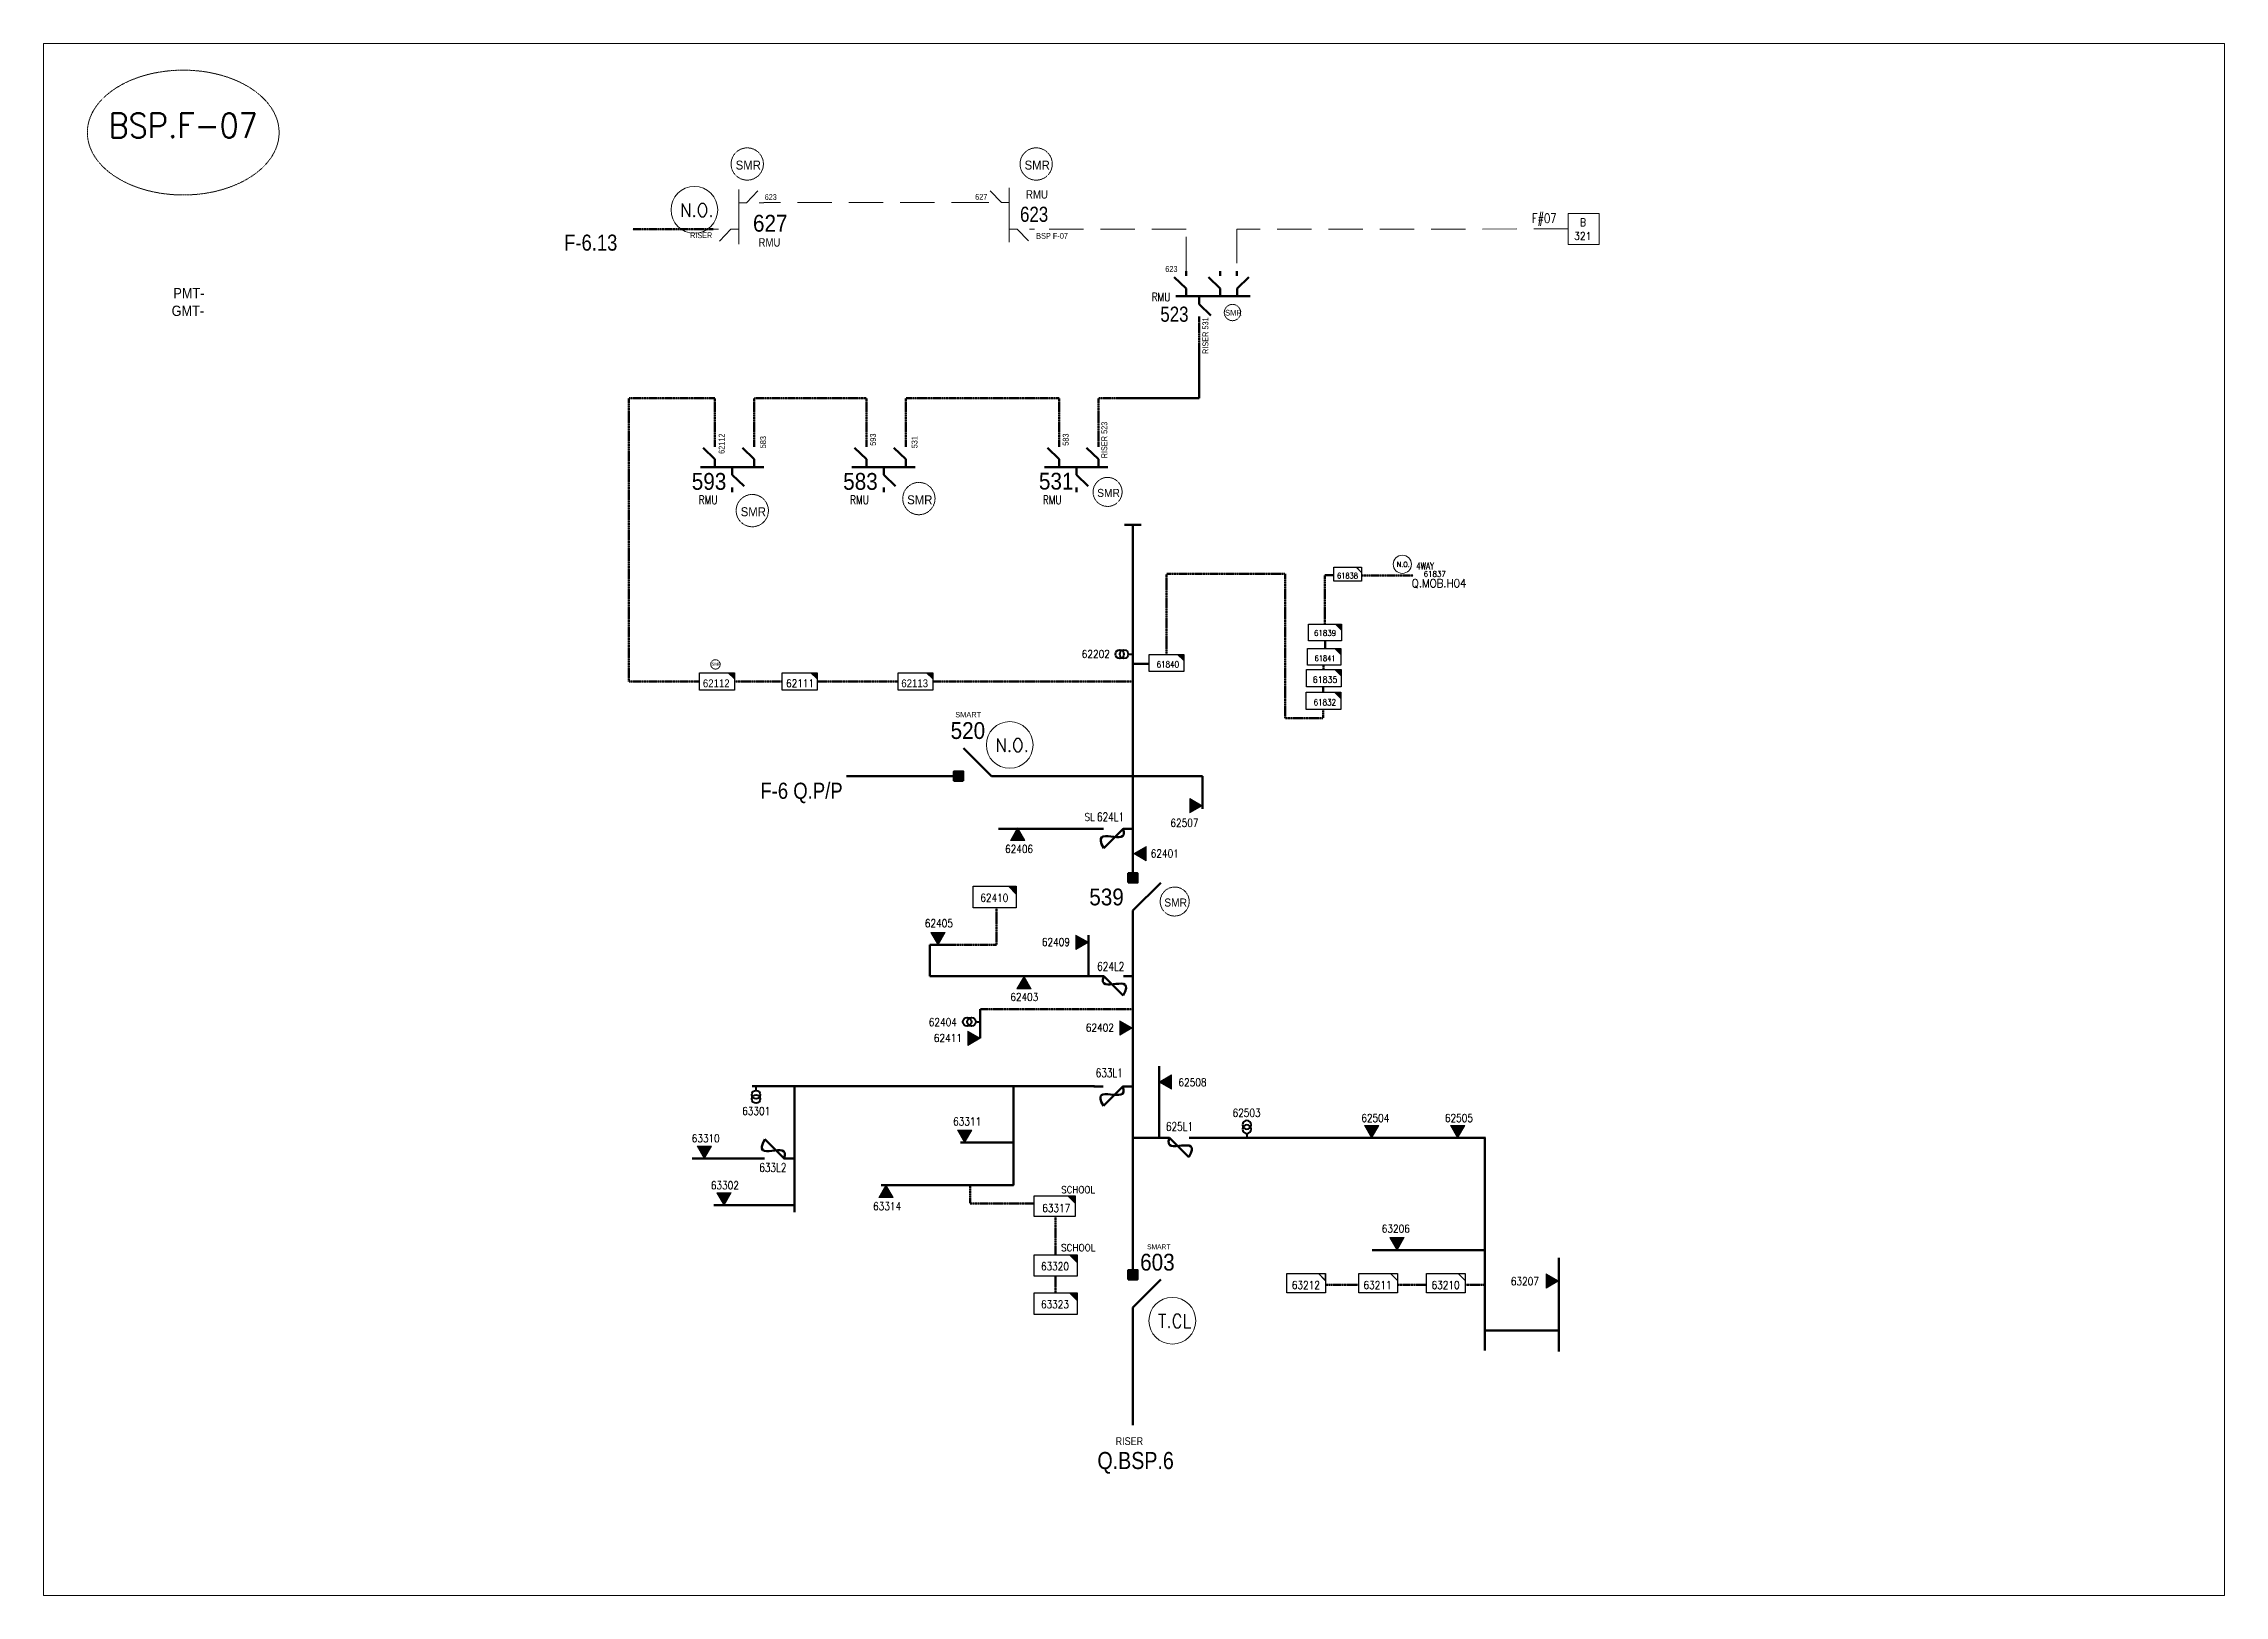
# Model space of a CAD drawing. Header units: metres. Extents: x 65984 to 144644, y -19036 to 23726.
# Drawn here: x 86382 to 88247, y 7776 to 9104 of the extents above; entities that cross this region are included whole.
import ezdxf
from ezdxf.enums import TextEntityAlignment as Align

# ---------------------------------------------------------------- set-up
doc = ezdxf.new("R2010")
doc.units = ezdxf.units.M
doc.header["$MEASUREMENT"] = 0
for name, pattern in [('DGN Style 2', [0.023128, 0, -0.023128]), ('DGN Style 3', [0.013877, 0, -0.013877]), ('HIDDEN2', [2381.25, 1587.5, -793.75])]:
    doc.linetypes.add(name, pattern=pattern)
doc.layers.get('0').update_dxf_attribs({"color": 95, "lineweight": 40})
for name, color, linetype, lineweight in [('ABS', 7, 'Continuous', 40), ('ABS NUMBER', 112, 'Continuous', 30), ('d_eos', 111, 'Continuous', 40), ('d_eos no', 121, 'Continuous', 40), ('d_fco text', 95, 'Continuous', 40), ('d_switch', 95, 'Continuous', 40), ('d_tf', 1, 'Continuous', 40), ('d_tf no', 6, 'Continuous', 40), ('d_ug cable', 95, 'Continuous', 40), ('d_ug main line', 95, 'Continuous', 40), ('d_village name', 7, 'Continuous', 40), ('fedr no', 95, 'Continuous', 40), ('GRID STATION  04', 7, 'Continuous', 40), ('Level 37', 7, 'Continuous', 0), ('O H MAIN FEEDER', 4, 'Continuous', 100), ('SW N O', 114, 'Continuous', 30)]:
    doc.layers.add(name, color=color, linetype=linetype, lineweight=lineweight)
doc.styles.add('NASKHF', font='naskhf.shx', dxfattribs={"height": 8})
doc.styles.add('Style-Arial', font='arial.ttf')
doc.styles.add('Style-ENGINEERING', font='ENGINEERING.shx')
doc.styles.add('Style-msdefault', font='msdefault.shx')
doc.styles.add('Style-simplex', font='simplex.shx')
doc.styles.add('Style-STANDARD', font='STANDARD.shx')

# ---------------------------------------------------------------- blocks, each defined once
blk = doc.blocks.new('*U1091')
at = {"layer": 'd_eos', "color": 2, "linetype": 'Continuous', "lineweight": 13, "ltscale": 0.919211}
for p, q in [((7.4, 12.1), (7.4, 14.9)), ((-16.2, 0), (16.2, 0)), ((-8.4, 0), (-8.4, -4.6)), ((7.4, 4.7), (14.4, 11.5)), ((7.4, 0), (7.4, 4.7)), ((-8.4, -4.6), (-15.4, -11.4)), ((-8.4, -12.1), (-8.4, -14.9))]:
    blk.add_line(p, q, dxfattribs=at)
blk = doc.blocks.new('*U1092')
at = {"layer": 'd_eos', "color": 2, "linetype": 'Continuous', "lineweight": 13, "ltscale": 0.919211}
for p, q in [((0, 16.2), (0, -16.2)), ((4.7, 8.4), (11.5, 15.4)), ((0, 8.4), (4.7, 8.4)), ((12.1, 8.4), (14.9, 8.4)), ((-12.1, -7.4), (-14.9, -7.4)), ((-4.6, -7.4), (-11.4, -14.4)), ((0, -7.4), (-4.6, -7.4))]:
    blk.add_line(p, q, dxfattribs=at)
blk = doc.blocks.new('TF_2_2')
at = {"layer": 'd_village name', "color": 0, "linetype": 'Continuous', "lineweight": 30, "ltscale": 500}
blk.add_line((3150, 2475), (4950, 675), dxfattribs=at)
blk.add_3dface([(-5050, 2475), (4950, 2475), (4950, -2525), (-5050, -2525)], dxfattribs=at)
blk = doc.blocks.new('exist.us-1000kva_1_1')
at = {"layer": 'd_village name', "color": 0, "linetype": 'Continuous', "lineweight": 0, "ltscale": 500, "flags": 128}
blk.add_lwpolyline([(19997, 6459), (16400, 10000), (20000, 10000)], close=True, dxfattribs=at)
at = {"layer": 'd_village name', "color": 0, "linetype": 'Continuous', "lineweight": 0, "ltscale": 500, "extrusion": (0, 0, -1)}
blk.add_solid([(-19997, 6459), (-16400, 10000), (-20000, 10000)], dxfattribs=at)
at = {"layer": 'd_village name', "color": 0, "linetype": 'DGN Style 3', "lineweight": 106, "ltscale": 500, "xscale": 2, "yscale": 2}
blk.add_blockref('TF_2_2', (10100, 5050), dxfattribs=at)
blk = doc.blocks.new('TFU_2_1')
at = {"layer": 'd_switch', "color": 0, "linetype": 'Continuous', "lineweight": 40, "ltscale": 500}
blk.add_line((0, 5000), (0, 0), dxfattribs=at)
for centre in [(0, 15000), (0, 10000)]:
    blk.add_circle(centre, 5000, dxfattribs=at)
blk = doc.blocks.new('TRANS_2_1')
at = {"color": 0, "linetype": 'Continuous', "lineweight": 0, "ltscale": 500, "flags": 128}
blk.add_lwpolyline([(8668600, 4991700), (8668600, -5008300), (9500, -8300)], close=True, dxfattribs=at)
at = {"color": 0, "linetype": 'Continuous', "lineweight": 0, "ltscale": 500}
blk.add_solid([(8668600, 4991700), (8668600, -5008300), (9500, -8300)], dxfattribs=at)
blk = doc.blocks.new('FUSE01_1')
at = {"color": 0, "linetype": 'ByBlock', "lineweight": -2, "ltscale": 500}
blk.add_line((0, -8575), (0, -11275), dxfattribs=at)
at = {"color": 0, "linetype": 'ByBlock', "lineweight": -2, "ltscale": 500, "flags": 128}
blk.add_lwpolyline([(0, 25), (0, -2875), (-5600, -8475)], dxfattribs=at)
at = {"color": 0, "linetype": 'ByBlock', "lineweight": -2, "ltscale": 500}
blk.add_open_spline([(-5600, -8475), (1700, -12675), (-5800, -675), (0, -2875)], degree=3, dxfattribs=at)
blk = doc.blocks.new('TFU_180')
at = {"layer": 'd_fco text', "color": 0, "linetype": 'DGN Style 2', "lineweight": 40, "ltscale": 500}
blk.add_line((0, 5000), (0, 0), dxfattribs=at)
at = {"layer": 'd_fco text', "color": 0, "linetype": 'Continuous', "lineweight": 40, "ltscale": 500}
for centre in [(0, 15000), (0, 10000)]:
    blk.add_circle(centre, 5000, dxfattribs=at)
blk = doc.blocks.new('TFU_1_1')
at = {"layer": 'd_switch', "color": 0, "linetype": 'Continuous', "lineweight": 40, "ltscale": 500}
blk.add_line((0, 5000), (0, 0), dxfattribs=at)
for centre in [(0, 15000), (0, 10000)]:
    blk.add_circle(centre, 5000, dxfattribs=at)
blk = doc.blocks.new('ABS2_1_1')
at = {"color": 0, "linetype": 'ByBlock', "lineweight": -2, "ltscale": 500}
for q in [(-29900, 43500), (0, 0)]:
    blk.add_line((0, 13600), q, dxfattribs=at)
at = {"color": 0, "linetype": 'ByBlock', "lineweight": -2, "ltscale": 500, "flags": 128}
for points in [[(5000, 43600), (-5000, 43600), (-5000, 53600), (5000, 53600)], [(3791, 49653), (3791, 49653), (3791, 49653)]]:
    blk.add_lwpolyline(points, close=True, dxfattribs=at)
at = {"color": 0, "linetype": 'ByBlock', "lineweight": -2, "ltscale": 500}
for points in [[(5000, 43600), (-5000, 43600), (5000, 53600), (-5000, 53600)], [(3791, 49653), (3791, 49653), (3791, 49653)]]:
    blk.add_solid(points, dxfattribs=at)
blk = doc.blocks.new('TF_1_1')
at = {"layer": 'd_village name', "color": 0, "linetype": 'Continuous', "lineweight": 30, "ltscale": 500}
blk.add_line((3150, 2475), (4950, 675), dxfattribs=at)
blk.add_3dface([(-5050, 2475), (4950, 2475), (4950, -2525), (-5050, -2525)], dxfattribs=at)
blk = doc.blocks.new('*U3258')
at = {"color": 6, "linetype": 'Continuous', "lineweight": 0, "flags": 128}
blk.add_lwpolyline([(18.3, 14.3), (28.6, 14.3), (28.6, 4)], close=True, dxfattribs=at)
at = {"color": 6, "linetype": 'Continuous', "lineweight": 30, "ltscale": 0.843737, "xscale": 0.005720000000000002, "yscale": 0.005720000000000002, "zscale": 0.006084002084081082}
blk.add_blockref('TF_1_1', (0.3, 0.2), dxfattribs=at)
blk = doc.blocks.new('*U3968')
at = {"layer": 'SW N O', "color": 3, "lineweight": 13, "ltscale": 0.426762}
blk.add_circle((0, 0), 16.8, dxfattribs=at)
at = {"layer": 'SW N O', "color": 3, "lineweight": 13, "style": 'Style-STANDARD'}
blk.add_text('N.O.', height=9.6, dxfattribs=at).set_placement((1.7, -0.2), align=Align.MIDDLE_CENTER)
blk = doc.blocks.new('*U4147')
at = {"color": 6, "linetype": 'Continuous', "lineweight": 0, "flags": 128}
blk.add_lwpolyline([(18.3, 14.3), (28.6, 14.3), (28.6, 4)], close=True, dxfattribs=at)
at = {"color": 6, "linetype": 'Continuous', "lineweight": 30, "ltscale": 0.607491, "xscale": 0.005720000000000003, "yscale": 0.005720000000000003, "zscale": 0.006084002084081082}
blk.add_blockref('TF_1_1', (0.3, 0.2), dxfattribs=at)
blk = doc.blocks.new('*U4209')
at = {"layer": 'SW N O', "color": 3, "lineweight": 13, "ltscale": 0.426762}
blk.add_circle((0, 0), 16.8, dxfattribs=at)
at = {"layer": 'SW N O', "color": 3, "lineweight": 13, "style": 'Style-STANDARD'}
blk.add_text('N.O.', height=9.6, dxfattribs=at).set_placement((1.7, -0.2), align=Align.MIDDLE_CENTER)
blk = doc.blocks.new('*U4394')
at = {"layer": 'SW N O', "color": 1, "lineweight": 13, "ltscale": 0.426762}
blk.add_circle((0, 0), 16.8, dxfattribs=at)
at = {"layer": 'SW N O', "color": 1, "lineweight": 13, "style": 'Style-STANDARD'}
blk.add_text('T.CL', height=9.6, dxfattribs=at).set_placement((1.7, -0.2), align=Align.MIDDLE_CENTER)

msp = doc.modelspace()

# ---------------------------------------------------------------- linework, layer by layer
at = {"color": 6, "linetype": 'Continuous', "lineweight": 100, "ltscale": 0.614538}
for p, q in [((87370.1, 8800.5), (87370.1, 8845.2)), ((87304.2, 8800.5), (87370.1, 8800.5)), ((87313.4, 8573.3), (87327.4, 8573.3)), ((87306.9, 8477.2), (87372.9, 8477.2)), ((87372.9, 8449.1), (87372.9, 8477.2)), ((87283.6, 8432.1), (87198.6, 8432.1)), ((87139.8, 8306), (87139.8, 8332.9)), ((87139.8, 8332.9), (87162.4, 8332.9)), ((87288.5, 8306), (87139.8, 8306)), ((87182.8, 8277.8), (87182.8, 8252.9)), ((87335.8, 8167.6), (87335.8, 8229.1)), ((87280.6, 8212), (86987.8, 8212)), ((87023.9, 8212), (87023.9, 8104.1)), ((87344.1, 8167.6), (87314, 8167.6)), ((87615.1, 8167.6), (87368.8, 8167.6)), ((87614.5, 8167.6), (87614.5, 7985.8)), ((86996.7, 8150), (86936.6, 8150)), ((87023.9, 8110), (86954.9, 8110)), ((87614.5, 8071.7), (87518.1, 8071.7)), ((87677.8, 8002.7), (87677.8, 7985))]:
    msp.add_line(p, q, dxfattribs=at)
at = {"color": 6, "linetype": 'DGN Style 3', "lineweight": 140}
for p, q in [((87485.2, 8649.2), (87477.6, 8649.2)), ((87553.2, 8648.9), (87509, 8648.8)), ((86972.7, 8558.2), (87013.5, 8558.2)), ((87043.3, 8558.2), (87112.6, 8558.2)), ((87476.2, 8526.9), (87443.8, 8526.9)), ((87476.2, 8534.1), (87476.2, 8526.9)), ((87182.8, 8277.8), (87313.4, 8277.8)), ((87247.3, 8049.2), (87247.3, 8035.1)), ((87506.7, 8041.8), (87478.1, 8041.8)), ((87564.6, 8041.8), (87539.7, 8041.8)), ((87614.5, 8041.8), (87597.6, 8041.8))]:
    msp.add_line(p, q, dxfattribs=at)
at = {"color": 6, "linetype": 'DGN Style 3', "lineweight": 140, "flags": 128}
for points in [[(87196.7, 8364.5), (87196.7, 8332.9), (87162.4, 8332.9)], [(87174.2, 8127.6), (87174.2, 8111.6), (87228.9, 8111.6)], [(87247.3, 8067.6), (87247.3, 8100.5)]]:
    msp.add_lwpolyline(points, dxfattribs=at)
at = {"color": 6, "linetype": 'Continuous', "lineweight": 100, "ltscale": 0.614538, "flags": 128}
for points in [[(87275.6, 8306), (87275.6, 8341), (87275.6, 8341)], [(87211.2, 8212), (87211.2, 8163.6), (87166.1, 8163.6)], [(87211.2, 8164.2), (87211.2, 8127.3), (87098, 8127.3)], [(87614.5, 8002.7), (87677.8, 8002.7), (87677.8, 8065)]]:
    msp.add_lwpolyline(points, dxfattribs=at)
at = {"layer": 'd_eos', "color": 2, "linetype": 'Continuous', "lineweight": 211, "ltscale": 0.919211}
for p, q in [((87358.9, 8894.5), (87348.8, 8904.3)), ((87358.9, 8905.2), (87358.9, 8909.3)), ((87388.2, 8894.5), (87378.1, 8904.3)), ((87388.2, 8905.2), (87388.2, 8909.3)), ((87402.4, 8905.2), (87402.4, 8909.3)), ((87402.5, 8894.5), (87412.5, 8904.3)), ((87413.6, 8887.8), (87350.2, 8887.8)), ((87358.9, 8887.8), (87358.9, 8894.5)), ((87370.1, 8887.8), (87370.1, 8881.1)), ((87370.1, 8881.1), (87380.2, 8871.3)), ((87388.2, 8887.8), (87388.2, 8894.5)), ((87402.5, 8887.8), (87402.5, 8894.5)), ((87370.1, 8870.4), (87370.1, 8866.3)), ((86956, 8748.4), (86945.9, 8758.2)), ((86956, 8759.1), (86956, 8763.2)), ((86956, 8741.7), (86956, 8748.4)), ((86989.6, 8748.4), (86979.5, 8758.2)), ((86989.6, 8759.1), (86989.6, 8763.2)), ((86989.6, 8741.7), (86989.6, 8748.4)), ((87085.5, 8748.4), (87075.4, 8758.2)), ((87085.5, 8759.1), (87085.5, 8763.2)), ((87085.5, 8741.7), (87085.5, 8748.4)), ((87119.1, 8748.4), (87109, 8758.2)), ((87119.1, 8759.1), (87119.1, 8763.2)), ((87119.1, 8741.7), (87119.1, 8748.4)), ((87250.4, 8748.4), (87240.3, 8758.2)), ((87250.4, 8741.7), (87250.4, 8748.4)), ((87284, 8748.4), (87273.9, 8758.2)), ((87284, 8741.7), (87284, 8748.4)), ((86997.7, 8741.7), (86943.5, 8741.7)), ((86970.8, 8741.7), (86970.8, 8735)), ((86970.8, 8735), (86980.9, 8725.2)), ((87127.2, 8741.7), (87073, 8741.7)), ((87100.3, 8741.7), (87100.3, 8735)), ((87100.3, 8735), (87110.4, 8725.2)), ((87265.2, 8741.7), (87265.2, 8735)), ((87265.2, 8735), (87275.3, 8725.2)), ((86970.8, 8724.3), (86970.8, 8720.2)), ((87100.3, 8724.3), (87100.3, 8720.2)), ((87265.2, 8724.3), (87265.2, 8720.2))]:
    msp.add_line(p, q, dxfattribs=at)
at = {"layer": 'd_eos', "color": 7, "linetype": 'Continuous', "lineweight": 211, "ltscale": 0.919211}
for p, q in [((87250.4, 8759.1), (87250.4, 8763.2)), ((87284, 8759.1), (87284, 8763.2)), ((87292.1, 8741.7), (87237.8, 8741.7))]:
    msp.add_line(p, q, dxfattribs=at)
at = {"layer": 'd_fco text', "color": 6, "linetype": 'DGN Style 2', "lineweight": 80}
for p, q in [((87477.6, 8649.2), (87477.7, 8607.3)), ((87477.9, 8593.1), (87477.9, 8586.5)), ((87476.6, 8572.2), (87476.6, 8568.1)), ((87476.2, 8553.4), (87476.2, 8549))]:
    msp.add_line(p, q, dxfattribs=at)
at = {"layer": 'd_ug cable', "color": 1, "linetype": 'DGN Style 3', "lineweight": 100}
msp.add_line((86954.4, 8945.1), (86885.7, 8945.1), dxfattribs=at)
at = {"layer": 'd_ug cable', "color": 6, "linetype": 'DGN Style 3', "lineweight": 100}
msp.add_line((87370.1, 8866.3), (87370.1, 8845.2), dxfattribs=at)
at = {"layer": 'd_ug cable', "color": 6, "linetype": 'DGN Style 3', "lineweight": 100, "flags": 128}
for points in [[(86956, 8800.5), (86882.3, 8800.5), (86882.3, 8558.2), (86942.9, 8558.2)], [(86956, 8763.2), (86956, 8800.5)], [(87085.5, 8763.2), (87085.5, 8800.5), (86989.6, 8800.5)], [(86989.6, 8800.5), (86989.6, 8763.2)], [(87250.4, 8763.2), (87250.4, 8800.5), (87119.1, 8800.5), (87119.1, 8763.2)], [(87306.1, 8800.5), (87284, 8800.5), (87284, 8763.2)], [(87342.2, 8581.4), (87342.2, 8650.2)], [(87342.2, 8650.2), (87443.8, 8650.2)], [(87443.8, 8526.9), (87443.8, 8650.2)], [(87142.4, 8558.2), (87313.4, 8558.3)]]:
    msp.add_lwpolyline(points, dxfattribs=at)
at = {"layer": 'd_ug cable', "color": 2, "linetype": 'DGN Style 3', "lineweight": 13}
for centre, radius in [((86983.6, 9001), 13.8), ((87230.7, 9001), 13.8), ((87398.6, 8873.9), 6.99), ((87291.8, 8720.4), 12.4), ((86987.9, 8704.4), 13.8), ((87130.4, 8714.7), 13.8), ((86956.4, 8572.8), 4.02), ((87349.2, 8369.9), 12.4)]:
    msp.add_circle(centre, radius, dxfattribs=at)
at = {"layer": 'd_ug main line', "color": 6, "linetype": 'HIDDEN2', "lineweight": 13, "ltscale": 0.018436}
for points in [[(87187.6, 8968), (86997.8, 8968)], [(87358.9, 8909.3), (87358.9, 8945.3), (87229.2, 8945.1)], [(87685.7, 8945.4), (87402.4, 8945.3), (87402.4, 8909.3)]]:
    msp.add_lwpolyline(points, dxfattribs=at)
at = {"layer": 'fedr no', "color": 82, "linetype": 'DGN Style 3', "lineweight": 13, "true_color": 0x1dc70e}
msp.add_ellipse((86501.2, 9027.9), major_axis=(82, 0), ratio=0.651175, dxfattribs=at)
at = {"layer": 'GRID STATION  04', "color": 6, "linetype": 'Continuous', "lineweight": 13, "ltscale": 0.848062, "flags": 128}
msp.add_lwpolyline([(87712.1, 8958.6), (87685.7, 8958.6), (87685.7, 8932.2), (87712.1, 8932.2)], close=True, dxfattribs=at)
at = {"layer": 'O H MAIN FEEDER', "color": 6, "lineweight": 211, "ltscale": 0.614538}
for p, q in [((87306.2, 8692.3), (87320.6, 8692.3)), ((87313.4, 8692.3), (87313.4, 8394.1)), ((87202.2, 8477.2), (87313.4, 8477.2)), ((87313.4, 8351.9), (87313.4, 8053.6))]:
    msp.add_line(p, q, dxfattribs=at)
at = {"layer": 'O H MAIN FEEDER', "color": 31, "lineweight": 211, "ltscale": 0.614538}
msp.add_line((87068.6, 8477.2), (87159.9, 8477.2), dxfattribs=at)
at = {"layer": 'O H MAIN FEEDER', "color": 5, "lineweight": 211, "ltscale": 0.614538}
msp.add_line((87313.4, 8014), (87313.4, 7921.8), dxfattribs=at)
at = {"layer": 'O H MAIN FEEDER', "color": 140, "lineweight": 13, "ltscale": 0.498271, "flags": 128}
msp.add_lwpolyline([(86381.8, 9104), (88247, 9104), (88247, 7776.2), (86381.8, 7776.2)], close=True, dxfattribs=at)

# ---------------------------------------------------------------- block references
at = {"color": 6, "linetype": 'Continuous', "lineweight": 0}
for name, p, xscale, yscale, zscale in [('*U4147', (87497.1, 8649.9), 0.415994583890744, 0.415994583890744, 0.415994583890744), ('*U3258', (87461.5, 8043.3), 0.5777702554038111, 0.5777702554038111, 0.5777702554038111), ('*U3258', (87523.2, 8043.3), 0.5777702554038111, 0.5777702554038111, 0.5777702554038111), ('*U3258', (87581.1, 8043.3), 0.5777702554038111, 0.5777702554038111, 0.5777702554038111)]:
    msp.add_blockref(name, p, dxfattribs=dict(at, xscale=xscale, yscale=yscale, zscale=zscale))
at = {"color": 6, "linetype": 'DGN Style 3', "lineweight": 106, "ltscale": 0.683906, "xscale": 0.001420441459203956, "yscale": 0.001420441459203956, "zscale": 0.001328054760024172, "rotation": 359.9999999999999}
msp.add_blockref('exist.us-1000kva_1_1', (87463.5, 8593.1), dxfattribs=at)
at = {"color": 6, "linetype": 'Continuous', "lineweight": 40, "ltscale": 0.614538, "xscale": 0.0007374451967825544, "yscale": 0.0007374451967825544, "zscale": 0.0007374451967825544}
for name, p, rotation in [('TFU_2_1', (87313.2, 8581.6), 89.9999999999999), ('TFU_180', (87182.8, 8267), 89.9999999999999), ('TFU_1_1', (86991.1, 8212), 179.9999999999999)]:
    msp.add_blockref(name, p, dxfattribs=dict(at, rotation=rotation))
at = {"color": 6, "linetype": 'DGN Style 3', "lineweight": 106, "ltscale": 0.726216, "rotation": 359.9999999999999}
for p, xscale, yscale, zscale in [((87327.4, 8566.6), 0.001475616400026275, 0.001475616400026275, 0.001475616400026275), ((87462, 8553.6), 0.001475616400026857, 0.001475616400026857, 0.001475616400026857), ((87461.7, 8534.2), 0.001475616400026857, 0.001475616400026857, 0.001475616400026857)]:
    msp.add_blockref('exist.us-1000kva_1_1', p, dxfattribs=dict(at, xscale=xscale, yscale=yscale, zscale=zscale))
at = {"color": 6, "linetype": 'DGN Style 3', "lineweight": 106, "ltscale": 0.685037, "xscale": 0.001423888294546868, "yscale": 0.001423888294546868, "zscale": 0.001328054760024172, "rotation": 359.9999999999999}
msp.add_blockref('exist.us-1000kva_1_1', (87462.8, 8572.2), dxfattribs=at)
at = {"color": 2, "linetype": 'DGN Style 3', "lineweight": 106, "ltscale": 0.788258, "xscale": 0.001489639289865447, "yscale": 0.001489639289865447, "zscale": 0.001757577718998423, "rotation": 359.9999999999999}
msp.add_blockref('exist.us-1000kva_1_1', (86942.9, 8550.8), dxfattribs=at)
at = {"color": 6, "linetype": 'DGN Style 3', "lineweight": 106, "ltscale": 0.788258, "xscale": 0.001489639289865447, "yscale": 0.001489639289865447, "zscale": 0.001757577718998423, "rotation": 359.9999999999999}
for p in [(87013.5, 8550.8), (87112.6, 8550.8)]:
    msp.add_blockref('exist.us-1000kva_1_1', p, dxfattribs=at)
at = {"color": 6, "linetype": 'Continuous', "lineweight": 106, "ltscale": 0.614538, "xscale": 0.002949780787130218, "zscale": 0.002949780787130218}
for p, yscale, rotation in [((87313.5, 8432.1), -0.002949780787130218, 90.00000000000006), ((87023.6, 8150), 0.002949780787130218, 269.9999999999999)]:
    msp.add_blockref('FUSE01_1', p, dxfattribs=dict(at, yscale=yscale, rotation=rotation))
at = {"color": 6, "linetype": 'DGN Style 3', "lineweight": 106, "ltscale": 0.90777, "xscale": 0.001844520500033572, "yscale": 0.001844520500033572, "zscale": 0.001844520500033572, "rotation": 359.9999999999999}
for p in [(87176.7, 8364.5), (87228.9, 8049.2), (87228.9, 8016.6)]:
    msp.add_blockref('exist.us-1000kva_1_1', p, dxfattribs=at)
at = {"color": 7, "linetype": 'Continuous', "lineweight": 106, "ltscale": 0.614538, "xscale": 0.002949780787130218, "zscale": 0.002949780787130218}
for p, yscale, rotation in [((87280, 8306), 0.002949780787130218, 89.99999999999994), ((87313.2, 8211.5), -0.002949780787130218, 90.00000000000006), ((87336.2, 8167.6), 0.002949780787130218, 89.99999999999993)]:
    msp.add_blockref('FUSE01_1', p, dxfattribs=dict(at, yscale=yscale, rotation=rotation))
at = {"color": 6, "linetype": 'Continuous', "lineweight": 40, "ltscale": 0.614538, "extrusion": (0, 0, -1), "xscale": 0.0007374451967825544, "yscale": 0.0007374451967825544, "zscale": 0.0007374451967825544, "rotation": 359.9999999999999}
msp.add_blockref('TFU_1_1', (-87410.8, 8167.7), dxfattribs=at)
at = {"color": 6, "linetype": 'DGN Style 3', "lineweight": 106, "ltscale": 0.878789, "xscale": 0.001757577718998423, "yscale": 0.001757577718998423, "zscale": 0.001757577718998423, "rotation": 359.9999999999999}
msp.add_blockref('exist.us-1000kva_1_1', (87228.9, 8100.5), dxfattribs=at)
at = {"layer": 'ABS', "color": 2, "linetype": 'Continuous', "lineweight": 211, "ltscale": 1.19444, "xscale": 0.0008002759563037597, "yscale": -0.0008002759563037603, "zscale": 0.0005299682798090012}
for p, rotation in [((87203.3, 8477.2), 270.0000000000004), ((87313.4, 8351.2), 180.0000000000002), ((87313.4, 8011.6), 180.0000000000002)]:
    msp.add_blockref('ABS2_1_1', p, dxfattribs=dict(at, rotation=rotation))
at = {"layer": 'd_eos', "color": 2, "linetype": 'Continuous', "lineweight": 13, "ltscale": 0.919211, "extrusion": (0, 0, -1), "xscale": 1.44, "yscale": 1.44, "zscale": 1.44}
for name, p, rotation in [('*U1091', (-86976.3, 8955.8), 270), ('*U1092', (-87207.7, 8957.3), 180)]:
    msp.add_blockref(name, p, dxfattribs=dict(at, rotation=rotation))
at = {"layer": 'd_tf', "color": 6, "linetype": 'Continuous', "lineweight": 0, "ltscale": 0.614538, "xscale": 1.229075327970924e-06, "yscale": 1.229075327970924e-06, "zscale": 1.229075327970924e-06}
for p, rotation in [((87372.7, 8451.9), 180), ((87214.8, 8432.9), 270), ((87146.8, 8332.8), 89.99999999999999), ((87275.4, 8335), 180), ((87220.4, 8305.8), 270), ((87312.9, 8261.8), 180), ((87182.8, 8252.9), 180), ((87335.8, 8215.4), 359.9999999999996), ((87169.5, 8163.6), 90.00000000000024), ((87517.6, 8167.6), 90.00000000000087), ((87591.1, 8167.6), 90.0000000000005), ((86946.8, 8150), 90.00000000000024), ((86963.8, 8110), 90.00000000000024), ((87102.2, 8127.3), 270), ((87539.4, 8071.7), 90.0000000000005), ((87677.6, 8045.3), 179.9999999999998)]:
    msp.add_blockref('TRANS_2_1', p, dxfattribs=dict(at, rotation=rotation))
msp.add_blockref('TRANS_2_1', (87314.2, 8410.9), dxfattribs=at)
at = {"layer": 'SW N O', "color": 3, "lineweight": 13, "rotation": 359.9999999999999}
for name, p, xscale, yscale, zscale in [('*U3968', (86938.4, 8961.8), 1.191006392819538, 1.191006392819538, 1.191006392819538), ('*U4209', (87543.9, 8658.5), 0.4639264370811588, 0.4639264370811588, 0.4639264370811588), ('*U3968', (87208.1, 8503.9), 1.191006392819538, 1.191006392819538, 1.191006392819538)]:
    msp.add_blockref(name, p, dxfattribs=dict(at, xscale=xscale, yscale=yscale, zscale=zscale))
at = {"layer": 'SW N O', "color": 1, "lineweight": 13, "xscale": 1.191006392819538, "yscale": 1.191006392819538, "zscale": 1.191006392819538, "rotation": 359.9999999999999}
msp.add_blockref('*U4394', (87347.2, 8011.2), dxfattribs=at)

# ---------------------------------------------------------------- texts
at = {"color": 6, "linetype": 'Continuous', "lineweight": 80, "width": 0.833333}
for s, height, style, p in [('SL', 6.64, 'Style-simplex', (87276.5, 8442.2)), ('624L1', 7.37, 'Style-STANDARD', (87294.3, 8442.3)), ('633L2', 7.37, 'Style-STANDARD', (87005.5, 8142.3))]:
    msp.add_text(s, height=height, dxfattribs=dict(at, style=style)).set_placement(p, align=Align.MIDDLE_CENTER)
at = {"color": 7, "linetype": 'Continuous', "lineweight": 80, "style": 'Style-STANDARD', "width": 0.833333}
for s, p in [('624L2', (87294.5, 8314.4)), ('633L1', (87293.2, 8223.3)), ('625L1', (87353.3, 8177.4))]:
    msp.add_text(s, height=7.37, dxfattribs=at).set_placement(p, align=Align.MIDDLE_CENTER)
at = {"layer": 'ABS NUMBER', "color": 2, "lineweight": 140, "style": 'Style-Arial', "width": 0.88}
for s, p in [('520', (87172.3, 8516.2)), ('539', (87290.9, 8373.8)), ('603', (87334.4, 8061.3))]:
    msp.add_text(s, height=14.4, dxfattribs=at).set_placement(p, align=Align.MIDDLE_CENTER)
at = {"layer": 'd_eos no', "color": 2, "linetype": 'Continuous', "lineweight": 13, "style": 'Style-msdefault', "width": 0.833333}
msp.add_text('623', height=12.96, dxfattribs=at).set_placement((87216.9, 8951.5))
at = {"layer": 'd_eos no', "color": 7, "linetype": 'Continuous', "lineweight": 13, "style": 'Style-Arial', "width": 0.88}
for s, p in [('GMT-', (86491.3, 8879.8)), ('PMT-', (86492.8, 8894.9))]:
    msp.add_text(s, height=8.84, dxfattribs=at).set_placement(p, align=Align.TOP_LEFT)
at = {"layer": 'd_eos no', "color": 2, "linetype": 'Continuous', "lineweight": 140}
for s, height, style, width, p in [('523', 12.96, 'Style-msdefault', 0.833333, (87361, 8866)), ('593', 14.4, 'Style-Arial', 0.88, (86965.7, 8722.2)), ('583', 14.4, 'Style-Arial', 0.88, (87095.2, 8722.2))]:
    msp.add_text(s, height=height, dxfattribs=dict(at, style=style, width=width)).set_placement(p, align=Align.RIGHT)
at = {"layer": 'd_eos no', "color": 2, "linetype": 'Continuous', "lineweight": 140, "insert": (87262.6, 8722.2), "char_height": 14.4, "attachment_point": 9, "style": 'Style-STANDARD'}
msp.add_mtext('\\fArial|b0|i0|c178178|p39;\\H1x;\\W0.88;531\\P', dxfattribs=at)
at = {"layer": 'd_switch', "color": 55, "linetype": 'Continuous', "lineweight": 13, "ltscale": 1.30084, "style": 'Style-ENGINEERING', "width": 0.857143}
msp.add_text('F-6.13', height=13.74, dxfattribs=at).set_placement((86827, 8940.6), align=Align.TOP_LEFT)
at = {"layer": 'd_switch', "color": 7, "linetype": 'Continuous', "lineweight": 13, "style": 'Style-ENGINEERING', "width": 0.857143}
for height, p in [(4.94, (86934.8, 8942.5)), (6.7, (87298.7, 7911.5))]:
    msp.add_text('RISER', height=height, dxfattribs=at).set_placement(p, align=Align.TOP_LEFT)
at = {"layer": 'd_switch', "color": 55, "linetype": 'Continuous', "lineweight": 13, "style": 'Style-ENGINEERING', "width": 0.857143}
msp.add_text('F-6 Q.P/P', height=13.82, dxfattribs=at).set_placement((86994.8, 8471.6), align=Align.TOP_LEFT)
at = {"layer": 'd_switch', "color": 55, "linetype": 'Continuous', "lineweight": 13, "insert": (87283.1, 7898.9), "char_height": 14.651, "attachment_point": 1, "style": 'NASKHF'}
msp.add_mtext('\\FENGINEERING;\\H1x;\\W0.857143;Q.BSP.6', dxfattribs=at)
at = {"layer": 'd_tf no', "color": 1, "linetype": 'Continuous', "lineweight": 40, "style": 'Style-msdefault', "width": 0.945946}
for height, p in [(7.68, (86973.7, 9003.9)), (7.68, (87220.8, 9003.9)), (4.93, (87392.3, 8876.2)), (7.68, (87120.4, 8717.5)), (6.91, (87282.9, 8723)), (7.68, (86978, 8707.3)), (2.6, (86953.1, 8574.4)), (6.91, (87340.3, 8372.5))]:
    msp.add_text('SMR', height=height, dxfattribs=at).set_placement(p, align=Align.TOP_LEFT)
at = {"layer": 'd_tf no', "color": 6, "linetype": 'Continuous', "lineweight": 40, "ltscale": 0.72, "width": 0.909091}
for s, style, p in [('61838', 'Style-STANDARD', (87497, 8648.7)), ('61839', 'Style-simplex', (87477.8, 8599.7)), ('61841', 'Style-STANDARD', (87477.8, 8578))]:
    msp.add_text(s, height=4.87, dxfattribs=dict(at, style=style)).set_placement(p, align=Align.MIDDLE_CENTER)
at = {"layer": 'd_tf no', "color": 1, "linetype": 'Continuous', "lineweight": 40, "ltscale": 0.72, "style": 'Style-simplex', "width": 0.909091}
msp.add_text('61837', height=4.87, dxfattribs=at).set_placement((87571.6, 8650.2), align=Align.MIDDLE_CENTER)
at = {"layer": 'd_tf no', "color": 6, "linetype": 'Continuous', "lineweight": 40, "width": 0.909091}
for s, style, p in [('62202', 'Style-STANDARD', (87281.7, 8581.7)), ('62111', 'Style-STANDARD', (87028.8, 8556.6)), ('62113', 'Style-msdefault', (87126.8, 8556.6)), ('62507', 'Style-STANDARD', (87357.5, 8437.2)), ('62406', 'Style-STANDARD', (87216.1, 8414.9)), ('62401', 'Style-STANDARD', (87340.7, 8411)), ('62410', 'Style-STANDARD', (87194.9, 8373.1)), ('62405', 'Style-STANDARD', (87147.5, 8351.3)), ('62409', 'Style-STANDARD', (87247.6, 8335.2)), ('62403', 'Style-STANDARD', (87220.6, 8288.2)), ('62404', 'Style-STANDARD', (87150.9, 8266.7)), ('62402', 'Style-STANDARD', (87285.2, 8262)), ('62411', 'Style-STANDARD', (87155.2, 8253.1)), ('62508', 'Style-STANDARD', (87364.4, 8215.2)), ('63301', 'Style-STANDARD', (86991.3, 8190.6)), ('62503', 'Style-STANDARD', (87410.7, 8189.1)), ('63310', 'Style-STANDARD', (86948.1, 8167.3)), ('63311', 'Style-STANDARD', (87171.7, 8181.7)), ('62504', 'Style-STANDARD', (87520.8, 8184.6)), ('62505', 'Style-STANDARD', (87592.3, 8184.6)), ('63302', 'Style-STANDARD', (86964.5, 8127.1)), ('63314', 'Style-STANDARD', (87103.2, 8109.2)), ('63317', 'Style-STANDARD', (87247.9, 8107.6)), ('63206', 'Style-STANDARD', (87538.3, 8090)), ('63320', 'Style-STANDARD', (87246.8, 8057.8)), ('63212', 'Style-STANDARD', (87461.4, 8041.7)), ('63211', 'Style-STANDARD', (87522.7, 8041.7)), ('63210', 'Style-STANDARD', (87580.9, 8041.7)), ('63207', 'Style-STANDARD', (87648.7, 8045)), ('63323', 'Style-STANDARD', (87246.8, 8025.2))]:
    msp.add_text(s, height=6.76, dxfattribs=dict(at, style=style)).set_placement(p, align=Align.MIDDLE_CENTER)
at = {"layer": 'd_tf no', "color": 6, "linetype": 'Continuous', "lineweight": 40, "ltscale": 0.8, "width": 0.909091}
for s, style, p in [('61840', 'Style-STANDARD', (87343.3, 8572.8)), ('61835', 'Style-simplex', (87477.8, 8559.8)), ('61832', 'Style-STANDARD', (87477.6, 8540.4))]:
    msp.add_text(s, height=5.41, dxfattribs=dict(at, style=style)).set_placement(p, align=Align.MIDDLE_CENTER)
at = {"layer": 'd_tf no', "color": 121, "linetype": 'Continuous', "lineweight": 40, "style": 'Style-msdefault', "width": 0.909091}
msp.add_text('62112', height=6.76, dxfattribs=at).set_placement((86957.1, 8556.6), align=Align.MIDDLE_CENTER)
at = {"layer": 'd_tf no', "color": 7, "linetype": 'Continuous', "lineweight": 40, "ltscale": 0.863469, "style": 'Style-simplex', "width": 0.909091}
msp.add_text('SCHOOL', height=5.98, dxfattribs=at).set_placement((87266.6, 8123.3), align=Align.MIDDLE_CENTER)
at = {"layer": 'd_tf no', "color": 7, "linetype": 'Continuous', "lineweight": 40, "ltscale": 0.9, "style": 'Style-simplex', "width": 0.909091}
msp.add_text('SCHOOL', height=6.08, dxfattribs=at).set_placement((87266.7, 8073.7), align=Align.MIDDLE_CENTER)
at = {"layer": 'd_tf no', "color": 2, "linetype": 'Continuous', "lineweight": 40, "attachment_point": 1, "style": 'NASKHF'}
for insert, char_height in [((87161.5, 8532.1), 4.596), ((87325.6, 8076.5), 4.136)]:
    msp.add_mtext('\\Fmsdefault;\\H1x;\\W0.947368;SMART', dxfattribs=dict(at, insert=insert, char_height=char_height))
at = {"layer": 'fedr no', "color": 6, "linetype": 'Continuous', "lineweight": 13, "attachment_point": 5, "style": 'Style-STANDARD'}
for s, insert, char_height in [('BSP.F-07', (86501.2, 9034), 20.95), ('\\H0.792701x;Q.MOB.H04', (87575.3, 8641.9), 8.84)]:
    msp.add_mtext(s, dxfattribs=dict(at, insert=insert, char_height=char_height))
at = {"layer": 'GRID STATION  04', "color": 6, "linetype": 'Continuous', "lineweight": 13, "style": 'Style-STANDARD', "width": 0.866667}
msp.add_text('F#07', height=7.94, dxfattribs=at).set_placement((87665.2, 8954.6), align=Align.MIDDLE_CENTER)
at = {"layer": 'GRID STATION  04', "color": 6, "linetype": 'Continuous', "lineweight": 13, "style": 'Style-STANDARD'}
for s, p in [('B', (87698.5, 8951.1)), ('321', (87698.2, 8939.4))]:
    msp.add_text(s, height=6.35, dxfattribs=at).set_placement(p, align=Align.MIDDLE_CENTER)
at = {"layer": 'Level 37', "color": 7, "linetype": 'Continuous', "lineweight": 13, "width": 0.857143}
for s, height, style, p in [('623', 4.94, 'Style-ENGINEERING', (86998.6, 8975.2)), ('BSP F-07', 5.04, 'Style-msdefault', (87230.7, 8942))]:
    msp.add_text(s, height=height, dxfattribs=dict(at, style=style)).set_placement(p, align=Align.TOP_LEFT)
at = {"layer": 'Level 37', "color": 2, "linetype": 'Continuous', "lineweight": 13}
for height, style, width, p in [(5.04, 'Style-msdefault', 0.857143, (87178.5, 8975.4)), (14.4, 'Style-Arial', 0.88, (86988.5, 8957.5))]:
    msp.add_text('627', height=height, dxfattribs=dict(at, style=style, width=width)).set_placement(p, align=Align.TOP_LEFT)
at = {"layer": 'Level 37', "color": 2, "linetype": 'Continuous', "lineweight": 13, "style": 'Style-msdefault', "width": 0.854701}
for p in [(87231.4, 8975), (87002.6, 8933.9)]:
    msp.add_text('RMU', height=7.19, dxfattribs=at).set_placement(p, align=Align.MIDDLE_CENTER)
at = {"layer": 'Level 37', "color": 7, "linetype": 'Continuous', "lineweight": 53, "style": 'Style-msdefault', "width": 0.857143}
msp.add_text('623', height=5.04, dxfattribs=at).set_placement((87351.6, 8913.7), align=Align.TOP_RIGHT)
at = {"layer": 'Level 37', "color": 2, "linetype": 'Continuous', "lineweight": 53, "style": 'Style-STANDARD', "width": 0.854701}
for p in [(87337.5, 8887.2), (86950.1, 8713.6), (87079.6, 8713.6), (87244.5, 8713.6)]:
    msp.add_text('RMU', height=7.19, dxfattribs=at).set_placement(p, align=Align.MIDDLE_CENTER)
at = {"layer": 'Level 37', "color": 7, "linetype": 'Continuous', "lineweight": 53, "style": 'Style-msdefault', "width": 0.857143}
msp.add_text('RISER 531', height=5.04, rotation=90, dxfattribs=at).set_placement((87378, 8838.4))
at = {"layer": 'Level 37', "color": 2, "linetype": 'Continuous', "lineweight": 53, "style": 'Style-msdefault', "width": 0.857143}
for s, p in [('62112', (86964.2, 8770.4)), ('583', (86999.7, 8768.2))]:
    msp.add_text(s, height=5.04, rotation=90, dxfattribs=at).set_placement(p, align=Align.RIGHT)
at = {"layer": 'Level 37', "color": 7, "linetype": 'Continuous', "lineweight": 53, "style": 'Style-msdefault', "width": 0.857143}
for s, p in [('593', (87093.7, 8770.4)), ('531', (87129.2, 8768.2)), ('583', (87258.5, 8770.4)), ('RISER 523', (87291.5, 8780.5))]:
    msp.add_text(s, height=5.04, rotation=90, dxfattribs=at).set_placement(p, align=Align.RIGHT)
at = {"layer": 'Level 37', "color": 7, "linetype": 'Continuous', "lineweight": 53, "ltscale": 0.8, "style": 'Style-STANDARD', "width": 0.854701}
msp.add_text('4WAY', height=5.75, dxfattribs=at).set_placement((87563.4, 8657), align=Align.MIDDLE_CENTER)

doc.saveas('drawing.dxf')
